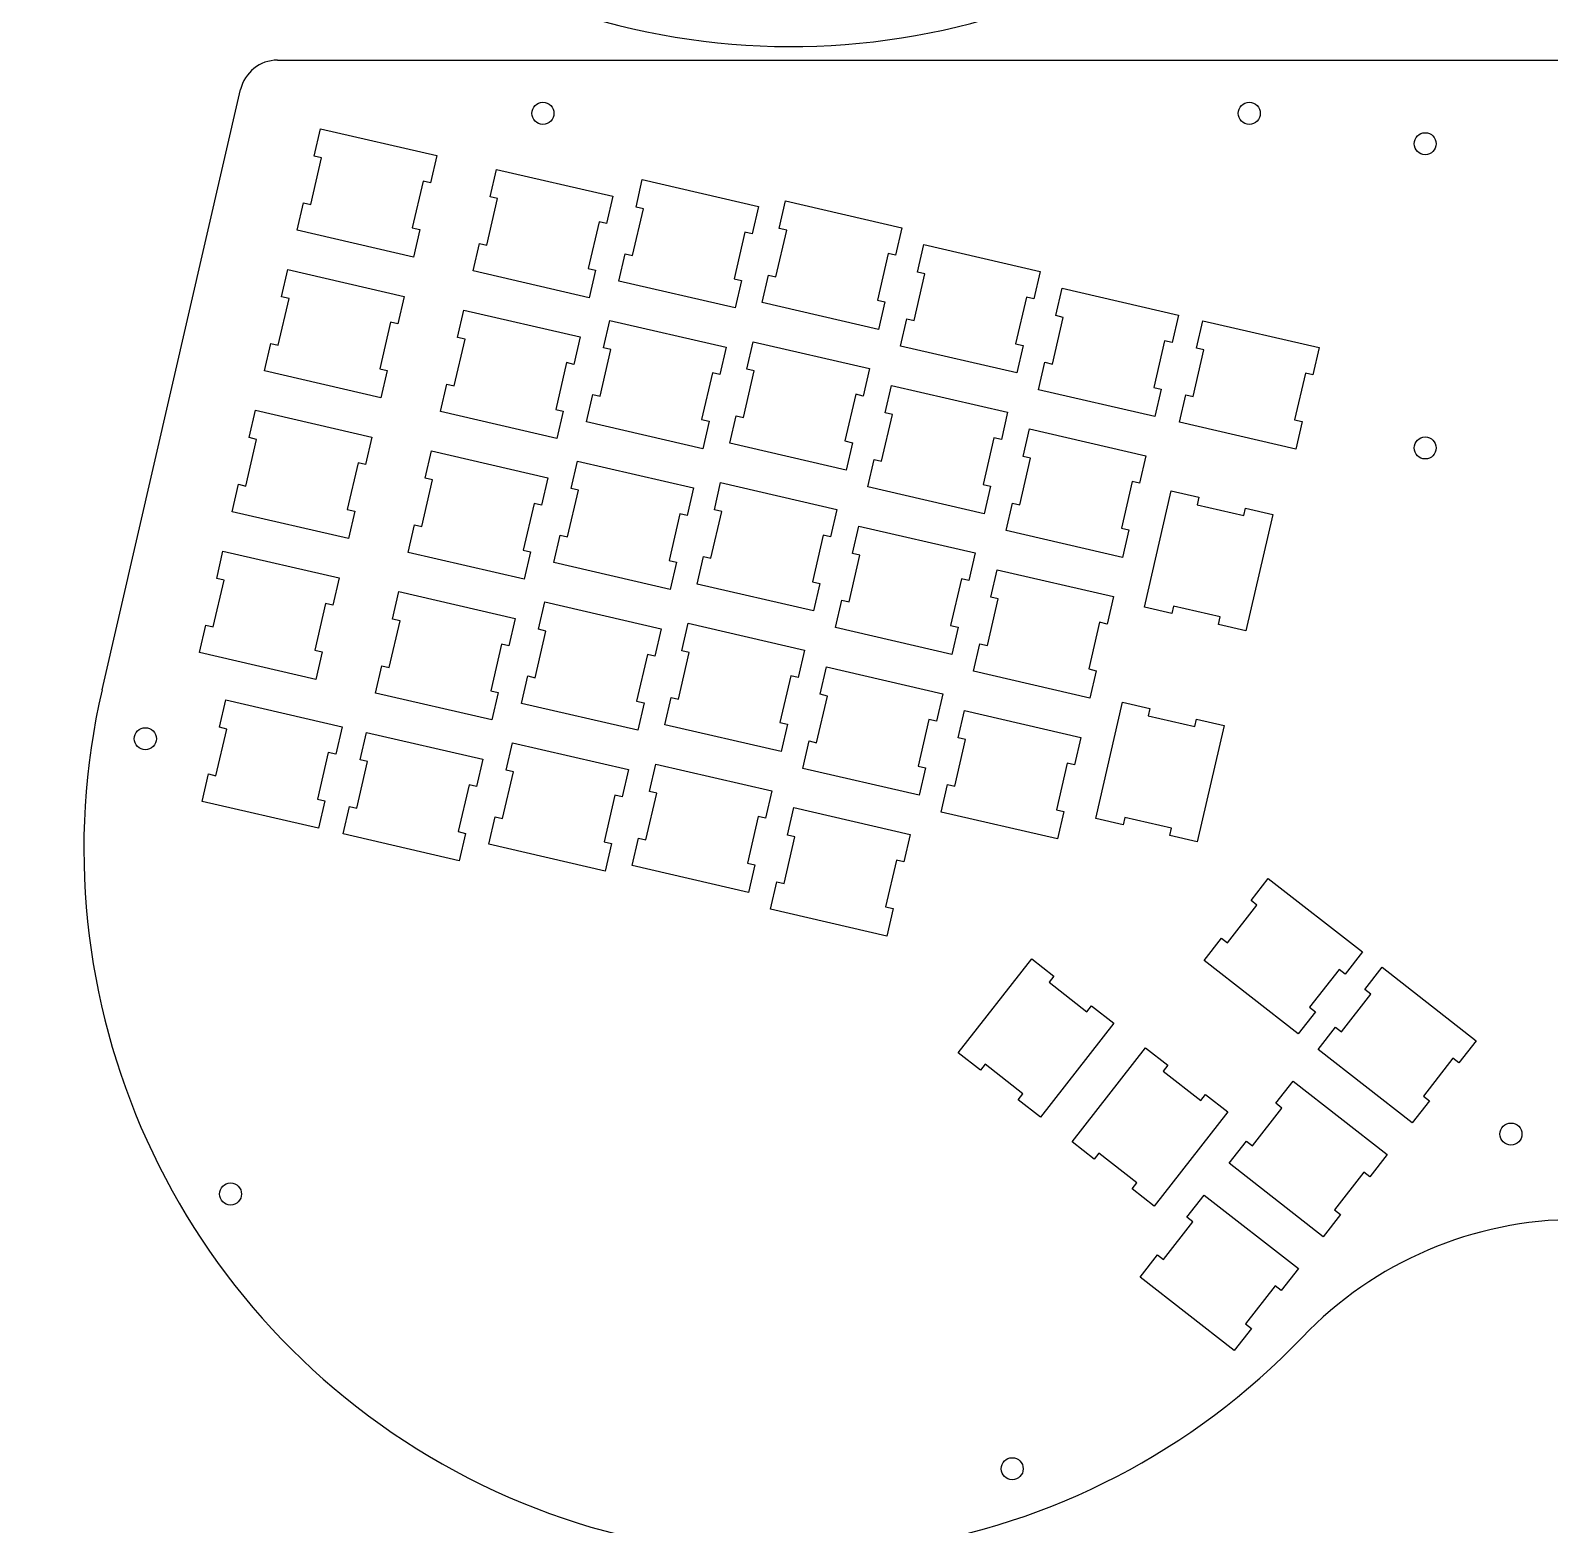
# Model space of a CAD drawing. Extents: x -4 to 403, y -6 to 597.
# Drawn here: x -3.9 to 195.9, y 205.8 to 402.3 of the extents above; entities that cross this region are included whole.
import ezdxf

# ---------------------------------------------------------------- set-up
doc = ezdxf.new("R2010")
doc.units = 0
doc.layers.get('0').update_dxf_attribs({"linetype": 'CONTINUOUS'})

msp = doc.modelspace()

# ---------------------------------------------------------------- linework, layer by layer
at = {"color": 1}
for p, q in [((28.62647, 398.369659), (370.485919, 398.369659)), ((5.533583, 315.570438), (23.754619, 394.494414)), ((64.965496, 391.369659), (64.965496, 391.369659)), ((157.868073, 391.369659), (157.868073, 391.369659)), ((33.433998, 385.742722), (34.266317, 389.347891)), ((34.266317, 389.347891), (49.563927, 385.81616)), ((34.408368, 385.517771), (33.433998, 385.742722)), ((49.563927, 385.81616), (48.731608, 382.210991)), ((181.006195, 387.369658), (181.006195, 387.369658)), ((32.991178, 379.37924), (34.408368, 385.517771)), ((56.575286, 380.400135), (57.407605, 384.005304)), ((57.407605, 384.005304), (72.705215, 380.473572)), ((47.757239, 382.435942), (46.340046, 376.29741)), ((48.731608, 382.210991), (47.757239, 382.435942)), ((75.763172, 379.049175), (76.59549, 382.654344)), ((76.59549, 382.654344), (91.8931, 379.122613)), ((56.132466, 374.036652), (57.549659, 380.175184)), ((57.549659, 380.175184), (56.575286, 380.400135)), ((72.705215, 380.473572), (71.872896, 376.868403)), ((94.613629, 376.23666), (95.445948, 379.841829)), ((95.445948, 379.841829), (110.743558, 376.310097)), ((31.184487, 375.999022), (32.016805, 379.604191)), ((32.016805, 379.604191), (32.991178, 379.37924)), ((75.320351, 372.685692), (76.737541, 378.824224)), ((76.737541, 378.824224), (75.763172, 379.049175)), ((91.8931, 379.122613), (91.060782, 375.517443)), ((46.482097, 372.46729), (31.184487, 375.999022)), ((46.340046, 376.29741), (47.314415, 376.072459)), ((47.314415, 376.072459), (46.482097, 372.46729)), ((70.898527, 377.093354), (69.481337, 370.954823)), ((71.872896, 376.868403), (70.898527, 377.093354)), ((90.086412, 375.742394), (88.669219, 369.603864)), ((91.060782, 375.517443), (90.086412, 375.742394)), ((94.170808, 369.873178), (95.587999, 376.011709)), ((95.587999, 376.011709), (94.613629, 376.23666)), ((110.743558, 376.310097), (109.911239, 372.704928)), ((54.325778, 370.656434), (55.158096, 374.261603)), ((55.158096, 374.261603), (56.132466, 374.036652)), ((112.789234, 370.501035), (113.621553, 374.106204)), ((113.621553, 374.106204), (128.919163, 370.574472)), ((73.51366, 369.305473), (74.345979, 372.910643)), ((74.345979, 372.910643), (75.320351, 372.685692)), ((108.93687, 372.929879), (107.519677, 366.791347)), ((109.911239, 372.704928), (108.93687, 372.929879)), ((29.159929, 367.229692), (29.992247, 370.83486)), ((29.992247, 370.83486), (45.289858, 367.303129)), ((69.623388, 367.124702), (54.325778, 370.656434)), ((69.481337, 370.954823), (70.455706, 370.729872)), ((70.455706, 370.729872), (69.623388, 367.124702)), ((92.364118, 366.492959), (93.196439, 370.098128)), ((93.196439, 370.098128), (94.170808, 369.873178)), ((112.346413, 364.137552), (113.763604, 370.276084)), ((113.763604, 370.276084), (112.789234, 370.501035)), ((128.919163, 370.574472), (128.086844, 366.969302)), ((88.81127, 365.773741), (73.51366, 369.305473)), ((88.669219, 369.603864), (89.643589, 369.378913)), ((89.643589, 369.378913), (88.81127, 365.773741)), ((130.964839, 364.765409), (131.797158, 368.370578)), ((131.797158, 368.370578), (147.094768, 364.838846)), ((28.717105, 360.866207), (30.134298, 367.004741)), ((30.134298, 367.004741), (29.159929, 367.229692)), ((45.289858, 367.303129), (44.457539, 363.69796)), ((107.661728, 362.961228), (92.364118, 366.492959)), ((107.519677, 366.791347), (108.494049, 366.566396)), ((108.494049, 366.566396), (107.661728, 362.961228)), ((127.112475, 367.194253), (125.695282, 361.055722)), ((128.086844, 366.969302), (127.112475, 367.194253)), ((43.483167, 363.922911), (42.065977, 357.78438)), ((44.457539, 363.69796), (43.483167, 363.922911)), ((52.301217, 361.887104), (53.133536, 365.492273)), ((53.133536, 365.492273), (68.431146, 361.960541)), ((71.489102, 360.536143), (72.321421, 364.141312)), ((72.321421, 364.141312), (87.619031, 360.60958)), ((110.539723, 360.757335), (111.372041, 364.362503)), ((111.372041, 364.362503), (112.346413, 364.137552)), ((130.522018, 358.401928), (131.939209, 364.540459)), ((131.939209, 364.540459), (130.964839, 364.765409)), ((147.094768, 364.838846), (146.262449, 361.233678)), ((149.477869, 360.49134), (150.310188, 364.096509)), ((150.310188, 364.096509), (165.607798, 360.564777)), ((51.858396, 355.523622), (53.275586, 361.662153)), ((53.275586, 361.662153), (52.301217, 361.887104)), ((68.431146, 361.960541), (67.598827, 358.355372)), ((26.910418, 357.48599), (27.742736, 361.091158)), ((27.742736, 361.091158), (28.717105, 360.866207)), ((71.046279, 354.172661), (72.463472, 360.311192)), ((72.463472, 360.311192), (71.489102, 360.536143)), ((87.619031, 360.60958), (86.786712, 357.004411)), ((90.33956, 357.723629), (91.171878, 361.328798)), ((91.171878, 361.328798), (106.469488, 357.797066)), ((125.837333, 357.225603), (110.539723, 360.757335)), ((125.695282, 361.055722), (126.669651, 360.830772)), ((126.669651, 360.830772), (125.837333, 357.225603)), ((145.28808, 361.458629), (143.870887, 355.320098)), ((146.262449, 361.233678), (145.28808, 361.458629)), ((149.035048, 354.127858), (150.452241, 360.266389)), ((150.452241, 360.266389), (149.477869, 360.49134)), ((165.607798, 360.564777), (164.775479, 356.959608)), ((42.065977, 357.78438), (43.040346, 357.559429)), ((66.624458, 358.580323), (65.207265, 352.441792)), ((67.598827, 358.355372), (66.624458, 358.580323)), ((91.313929, 357.498678), (90.33956, 357.723629)), ((106.469488, 357.797066), (105.63717, 354.191897)), ((128.715328, 355.02171), (129.547646, 358.626878)), ((129.547646, 358.626878), (130.522018, 358.401928)), ((42.208028, 353.954258), (26.910418, 357.48599)), ((43.040346, 357.559429), (42.208028, 353.954258)), ((50.051706, 352.143401), (50.884027, 355.748573)), ((50.884027, 355.748573), (51.858396, 355.523622)), ((85.81234, 357.229362), (84.39515, 351.090831)), ((86.786712, 357.004411), (85.81234, 357.229362)), ((89.896739, 351.360147), (91.313929, 357.498678)), ((163.80111, 357.184559), (162.38392, 351.046028)), ((164.775479, 356.959608), (163.80111, 357.184559)), ((69.239591, 350.792443), (70.071909, 354.397612)), ((70.071909, 354.397612), (71.046279, 354.172661)), ((104.662801, 354.416848), (103.245608, 348.278317)), ((105.63717, 354.191897), (104.662801, 354.416848)), ((108.515165, 351.988004), (109.347483, 355.593173)), ((109.347483, 355.593173), (124.645093, 352.061441)), ((144.012938, 351.489978), (128.715328, 355.02171)), ((143.870887, 355.320098), (144.845256, 355.095147)), ((144.845256, 355.095147), (144.012938, 351.489978)), ((147.22836, 350.747638), (148.060679, 354.352809)), ((148.060679, 354.352809), (149.035048, 354.127858)), ((24.885858, 348.716659), (25.718177, 352.321828)), ((25.718177, 352.321828), (41.015788, 348.790096)), ((65.349316, 348.611673), (50.051706, 352.143401)), ((65.207265, 352.441792), (66.181637, 352.216841)), ((66.181637, 352.216841), (65.349316, 348.611673)), ((108.072341, 345.62452), (109.489534, 351.763053)), ((109.489534, 351.763053), (108.515165, 351.988004)), ((124.645093, 352.061441), (123.812775, 348.456273)), ((84.537201, 347.260712), (69.239591, 350.792443)), ((84.39515, 351.090831), (85.369519, 350.86588)), ((85.369519, 350.86588), (84.537201, 347.260712)), ((88.090048, 347.979927), (88.922367, 351.585098)), ((88.922367, 351.585098), (89.896739, 351.360147)), ((126.69077, 346.252379), (127.523088, 349.857548)), ((127.523088, 349.857548), (142.820698, 346.325817)), ((162.525971, 347.215909), (147.22836, 350.747638)), ((162.38392, 351.046028), (163.358289, 350.821077)), ((163.358289, 350.821077), (162.525971, 347.215909)), ((24.443036, 342.353178), (25.860228, 348.491708)), ((25.860228, 348.491708), (24.885858, 348.716659)), ((41.015788, 348.790096), (40.183467, 345.184928)), ((103.387659, 344.448198), (88.090048, 347.979927)), ((103.245608, 348.278317), (104.219977, 348.053366)), ((104.219977, 348.053366), (103.387659, 344.448198)), ((122.838403, 348.681223), (121.421213, 342.542693)), ((123.812775, 348.456273), (122.838403, 348.681223)), ((48.027148, 343.374071), (48.859466, 346.979243)), ((48.859466, 346.979243), (64.157076, 343.447511)), ((106.265653, 342.244302), (107.097972, 345.849473)), ((107.097972, 345.849473), (108.072341, 345.62452)), ((126.247946, 339.888895), (127.665139, 346.027429)), ((127.665139, 346.027429), (126.69077, 346.252379)), ((142.820698, 346.325817), (141.98838, 342.720648)), ((181.006195, 347.369658), (181.006195, 347.369658)), ((39.209098, 345.409878), (37.791907, 339.271348)), ((40.183467, 345.184928), (39.209098, 345.409878)), ((67.21503, 342.023113), (68.047352, 345.628282)), ((68.047352, 345.628282), (83.344962, 342.09655)), ((22.636348, 338.97296), (23.468666, 342.578128)), ((23.468666, 342.578128), (24.443036, 342.353178)), ((47.584324, 337.010589), (49.001517, 343.14912)), ((49.001517, 343.14912), (48.027148, 343.374071)), ((64.157076, 343.447511), (63.324758, 339.84234)), ((66.772209, 335.659631), (68.189402, 341.798162)), ((68.189402, 341.798162), (67.21503, 342.023113)), ((83.344962, 342.09655), (82.51264, 338.491381)), ((86.065491, 339.210596), (86.897809, 342.815768)), ((86.897809, 342.815768), (102.195419, 339.284036)), ((121.563264, 338.71257), (106.265653, 342.244302)), ((121.421213, 342.542693), (122.395582, 342.317742)), ((122.395582, 342.317742), (121.563264, 338.71257)), ((141.014008, 342.945599), (139.596818, 336.807068)), ((141.98838, 342.720648), (141.014008, 342.945599)), ((142.635191, 326.407029), (146.166923, 341.704639)), ((146.166923, 341.704639), (149.772091, 340.872321)), ((62.350388, 340.06729), (60.933195, 333.92876)), ((63.324758, 339.84234), (62.350388, 340.06729)), ((124.441258, 336.508677), (125.273577, 340.113846)), ((125.273577, 340.113846), (126.247946, 339.888895)), ((149.772091, 340.872321), (149.547141, 339.897949)), ((149.547141, 339.897949), (155.685671, 338.480758)), ((37.933958, 335.441228), (22.636348, 338.97296)), ((37.791907, 339.271348), (38.766277, 339.046397)), ((38.766277, 339.046397), (37.933958, 335.441228)), ((81.538271, 338.716332), (80.121081, 332.577801)), ((82.51264, 338.491381), (81.538271, 338.716332)), ((85.622667, 332.847115), (87.03986, 338.985646)), ((87.03986, 338.985646), (86.065491, 339.210596)), ((102.195419, 339.284036), (101.363101, 335.678865)), ((155.685671, 338.480758), (155.910622, 339.455128)), ((155.910622, 339.455128), (159.515791, 338.622809)), ((159.515791, 338.622809), (155.984059, 323.325199)), ((45.777636, 333.630372), (46.609955, 337.23554)), ((46.609955, 337.23554), (47.584324, 337.010589)), ((64.965522, 332.279411), (65.79784, 335.884582)), ((65.79784, 335.884582), (66.772209, 335.659631)), ((100.388728, 335.903816), (98.971538, 329.765285)), ((101.363101, 335.678865), (100.388728, 335.903816)), ((104.241093, 333.474972), (105.073414, 337.08014)), ((105.073414, 337.08014), (120.371024, 333.548409)), ((139.738869, 332.976945), (124.441258, 336.508677)), ((139.596818, 336.807068), (140.571187, 336.582114)), ((140.571187, 336.582114), (139.738869, 332.976945)), ((20.611788, 330.203629), (21.444107, 333.808798)), ((21.444107, 333.808798), (36.741716, 330.277066)), ((60.933195, 333.92876), (61.907565, 333.703809)), ((61.907565, 333.703809), (61.075246, 330.09864)), ((61.075246, 330.09864), (45.777636, 333.630372)), ((80.263132, 328.747679), (64.965522, 332.279411)), ((80.121081, 332.577801), (81.09545, 332.35285)), ((81.09545, 332.35285), (80.263132, 328.747679)), ((83.815979, 329.466897), (84.648298, 333.072065)), ((84.648298, 333.072065), (85.622667, 332.847115)), ((103.798272, 327.11149), (105.215465, 333.250021)), ((105.215465, 333.250021), (104.241093, 333.474972)), ((120.371024, 333.548409), (119.538703, 329.94324)), ((20.168967, 323.840145), (21.586158, 329.978679)), ((21.586158, 329.978679), (20.611788, 330.203629)), ((36.741716, 330.277066), (35.909398, 326.671898)), ((98.971538, 329.765285), (99.945908, 329.540334)), ((118.564333, 330.168191), (117.147143, 324.02966)), ((119.538703, 329.94324), (118.564333, 330.168191)), ((122.416698, 327.739347), (123.249016, 331.344516)), ((123.249016, 331.344516), (138.546626, 327.812784)), ((43.753078, 324.861041), (44.585397, 328.46621)), ((44.585397, 328.46621), (59.883007, 324.934478)), ((99.113589, 325.935165), (83.815979, 329.466897)), ((99.945908, 329.540334), (99.113589, 325.935165)), ((123.39107, 327.514396), (122.416698, 327.739347)), ((138.546626, 327.812784), (137.714308, 324.207615)), ((34.935028, 326.896849), (33.517835, 320.758318)), ((35.909398, 326.671898), (34.935028, 326.896849)), ((62.940961, 323.51008), (63.773279, 327.115249)), ((63.773279, 327.115249), (79.070889, 323.58352)), ((101.991584, 323.731272), (102.823903, 327.336441)), ((102.823903, 327.336441), (103.798272, 327.11149)), ((121.973877, 321.375865), (123.39107, 327.514396)), ((146.24036, 325.574711), (142.635191, 326.407029)), ((146.465311, 326.54908), (146.24036, 325.574711)), ((152.603842, 325.131887), (146.465311, 326.54908)), ((18.362278, 320.459927), (19.194597, 324.065098)), ((19.194597, 324.065098), (20.168967, 323.840145)), ((43.310255, 318.49756), (44.727448, 324.63609)), ((44.727448, 324.63609), (43.753078, 324.861041)), ((59.883007, 324.934478), (59.050689, 321.32931)), ((81.791419, 320.697566), (82.623737, 324.302735)), ((82.623737, 324.302735), (97.921347, 320.771004)), ((117.289194, 320.19954), (101.991584, 323.731272)), ((117.147143, 324.02966), (118.121513, 323.804709)), ((118.121513, 323.804709), (117.289194, 320.19954)), ((136.739938, 324.432566), (135.322748, 318.294035)), ((137.714308, 324.207615), (136.739938, 324.432566)), ((152.378891, 324.157518), (152.603842, 325.131887)), ((155.984059, 323.325199), (152.378891, 324.157518)), ((62.49814, 317.146599), (63.91533, 323.285129)), ((63.91533, 323.285129), (62.940961, 323.51008)), ((79.070889, 323.58352), (78.238571, 319.978349)), ((33.659889, 316.928195), (18.362278, 320.459927)), ((33.517835, 320.758318), (34.492207, 320.533367)), ((34.492207, 320.533367), (33.659889, 316.928195)), ((58.076316, 321.554261), (56.659126, 315.41573)), ((59.050689, 321.32931), (58.076316, 321.554261)), ((77.264202, 320.203299), (75.847009, 314.064769)), ((78.238571, 319.978349), (77.264202, 320.203299)), ((81.348598, 314.334085), (82.765788, 320.472616)), ((82.765788, 320.472616), (81.791419, 320.697566)), ((97.921347, 320.771004), (97.089029, 317.165835)), ((120.167189, 317.995647), (120.999508, 321.600816)), ((120.999508, 321.600816), (121.973877, 321.375865)), ((41.503567, 315.117342), (42.335885, 318.72251)), ((42.335885, 318.72251), (43.310255, 318.49756)), ((99.967024, 314.961942), (100.799342, 318.56711)), ((100.799342, 318.56711), (116.096952, 315.035379)), ((135.464799, 314.463915), (120.167189, 317.995647)), ((135.322748, 318.294035), (136.297118, 318.069084)), ((136.297118, 318.069084), (135.464799, 314.463915)), ((60.691452, 313.766381), (61.523771, 317.371549)), ((61.523771, 317.371549), (62.49814, 317.146599)), ((96.114659, 317.390786), (94.697469, 311.252255)), ((97.089029, 317.165835), (96.114659, 317.390786)), ((20.965976, 310.622081), (21.798295, 314.22725)), ((21.798295, 314.22725), (37.095905, 310.695518)), ((56.801177, 311.58561), (41.503567, 315.117342)), ((56.659126, 315.41573), (57.633496, 315.190779)), ((57.633496, 315.190779), (56.801177, 311.58561)), ((75.989062, 310.234649), (60.691452, 313.766381)), ((75.847009, 314.064769), (76.821381, 313.839818)), ((76.821381, 313.839818), (75.989062, 310.234649)), ((79.54191, 310.953867), (80.374228, 314.559036)), ((80.374228, 314.559036), (81.348598, 314.334085)), ((99.524203, 308.59846), (100.941393, 314.736991)), ((100.941393, 314.736991), (99.967024, 314.961942)), ((116.096952, 315.035379), (115.264634, 311.43021)), ((136.224087, 298.637483), (139.755819, 313.935093)), ((139.755819, 313.935093), (143.360988, 313.102772)), ((118.142629, 309.226317), (118.974947, 312.831486)), ((118.974947, 312.831486), (134.272557, 309.299754)), ((143.360988, 313.102772), (143.136037, 312.128402)), ((143.136037, 312.128402), (149.274568, 310.711212)), ((20.523154, 304.258596), (21.940346, 310.39713)), ((21.940346, 310.39713), (20.965976, 310.622081)), ((37.095905, 310.695518), (36.263587, 307.090349)), ((39.479006, 306.348009), (40.311325, 309.95318)), ((40.311325, 309.95318), (55.608935, 306.421449)), ((94.83952, 307.422135), (79.54191, 310.953867)), ((94.697469, 311.252255), (95.671838, 311.027304)), ((95.671838, 311.027304), (94.83952, 307.422135)), ((114.290264, 311.655161), (112.873071, 305.51663)), ((115.264634, 311.43021), (114.290264, 311.655161)), ((149.274568, 310.711212), (149.499518, 311.685582)), ((149.499518, 311.685582), (153.104687, 310.853263)), ((153.104687, 310.853263), (149.572955, 295.555653)), ((12.679419, 309.123935), (12.679419, 309.123935)), ((58.666892, 304.99705), (59.49921, 308.602219)), ((59.49921, 308.602219), (74.79682, 305.070487)), ((97.717512, 305.218239), (98.549833, 308.823411)), ((98.549833, 308.823411), (99.524203, 308.59846)), ((117.699808, 302.862832), (119.116998, 309.001366)), ((119.116998, 309.001366), (118.142629, 309.226317)), ((134.272557, 309.299754), (133.440239, 305.694585)), ((35.289217, 307.3153), (33.872024, 301.176769)), ((36.263587, 307.090349), (35.289217, 307.3153)), ((39.036186, 299.984527), (40.453376, 306.123058)), ((40.453376, 306.123058), (39.479006, 306.348009)), ((55.608935, 306.421449), (54.776616, 302.816277)), ((77.517349, 302.184534), (78.349668, 305.789705)), ((78.349668, 305.789705), (93.647278, 302.257974)), ((132.465869, 305.919536), (131.048676, 299.781005)), ((133.440239, 305.694585), (132.465869, 305.919536)), ((18.716465, 300.878378), (19.548784, 304.483547)), ((19.548784, 304.483547), (20.523154, 304.258596)), ((58.224071, 298.633569), (59.641261, 304.7721)), ((59.641261, 304.7721), (58.666892, 304.99705)), ((74.79682, 305.070487), (73.964502, 301.465319)), ((113.015122, 301.686508), (97.717512, 305.218239)), ((112.873071, 305.51663), (113.847443, 305.291679)), ((113.847443, 305.291679), (113.015122, 301.686508)), ((53.802247, 303.041231), (52.385054, 296.902697)), ((54.776616, 302.816277), (53.802247, 303.041231)), ((77.074529, 295.821052), (78.491719, 301.959583)), ((78.491719, 301.959583), (77.517349, 302.184534)), ((93.647278, 302.257974), (92.814959, 298.652802)), ((115.893117, 299.482614), (116.725436, 303.087783)), ((116.725436, 303.087783), (117.699808, 302.862832)), ((34.014075, 297.346647), (18.716465, 300.878378)), ((33.872024, 301.176769), (34.846394, 300.951818)), ((34.846394, 300.951818), (34.014075, 297.346647)), ((37.229498, 296.604309), (38.061816, 300.209478)), ((38.061816, 300.209478), (39.036186, 299.984527)), ((72.990132, 301.69027), (71.572939, 295.551739)), ((73.964502, 301.465319), (72.990132, 301.69027)), ((95.692954, 296.448909), (96.525273, 300.054078)), ((96.525273, 300.054078), (111.822883, 296.522349)), ((131.048676, 299.781005), (132.023046, 299.556054)), ((56.41738, 295.253348), (57.249699, 298.858519)), ((57.249699, 298.858519), (58.224071, 298.633569)), ((91.84059, 298.877756), (90.423397, 292.739222)), ((92.814959, 298.652802), (91.84059, 298.877756)), ((131.190727, 295.950883), (115.893117, 299.482614)), ((132.023046, 299.556054), (131.190727, 295.950883)), ((139.829256, 297.805162), (136.224087, 298.637483)), ((140.054207, 298.779534), (139.829256, 297.805162)), ((146.192738, 297.362341), (140.054207, 298.779534)), ((52.527108, 293.072577), (37.229498, 296.604309)), ((52.385054, 296.902697), (53.359426, 296.677746)), ((53.359426, 296.677746), (52.527108, 293.072577)), ((75.267838, 292.440834), (76.100156, 296.046003)), ((76.100156, 296.046003), (77.074529, 295.821052)), ((95.250134, 290.085427), (96.667324, 296.223958)), ((96.667324, 296.223958), (95.692954, 296.448909)), ((111.822883, 296.522349), (110.990564, 292.917177)), ((145.967787, 296.387972), (146.192738, 297.362341)), ((149.572955, 295.555653), (145.967787, 296.387972)), ((71.71499, 291.721619), (56.41738, 295.253348)), ((71.572939, 295.551739), (72.547309, 295.326788)), ((72.547309, 295.326788), (71.71499, 291.721619)), ((90.565448, 288.909102), (75.267838, 292.440834)), ((90.423397, 292.739222), (91.397766, 292.514271)), ((91.397766, 292.514271), (90.565448, 288.909102)), ((110.016195, 293.142128), (108.599002, 287.003597)), ((110.990564, 292.917177), (110.016195, 293.142128)), ((93.443443, 286.705209), (94.275761, 290.310378)), ((94.275761, 290.310378), (95.250134, 290.085427)), ((156.649528, 287.838425), (158.927476, 290.754065)), ((158.927476, 290.754065), (171.299246, 281.08818)), ((157.437541, 287.222765), (156.649528, 287.838425)), ((108.741053, 283.173478), (93.443443, 286.705209)), ((108.599002, 287.003597), (109.573371, 286.778646)), ((109.573371, 286.778646), (108.741053, 283.173478)), ((153.558873, 282.258296), (157.437541, 287.222765)), ((150.492915, 279.958317), (152.770861, 282.873958)), ((152.770861, 282.873958), (153.558873, 282.258296)), ((118.146707, 267.793907), (127.812592, 280.165677)), ((127.812592, 280.165677), (130.728233, 277.887729)), ((162.864682, 270.292432), (150.492915, 279.958317)), ((171.299246, 281.08818), (169.021298, 278.172539)), ((130.728233, 277.887729), (130.11257, 277.099717)), ((168.233288, 278.788201), (164.354621, 273.823735)), ((169.021298, 278.172539), (168.233288, 278.788201)), ((171.621733, 276.140858), (173.899681, 279.056496)), ((173.899681, 279.056496), (186.271451, 269.390614)), ((130.11257, 277.099717), (135.07704, 273.221052)), ((172.409746, 275.525196), (171.621733, 276.140858)), ((135.07704, 273.221052), (135.692699, 274.009062)), ((135.692699, 274.009062), (138.60834, 271.731113)), ((164.354621, 273.823735), (165.142631, 273.208073)), ((168.531078, 270.560729), (172.409746, 275.525196)), ((165.142631, 273.208073), (162.864682, 270.292432)), ((138.60834, 271.731113), (128.942455, 259.359346)), ((165.46512, 268.260751), (167.743066, 271.176389)), ((167.743066, 271.176389), (168.531078, 270.560729)), ((121.062347, 265.515959), (118.146707, 267.793907)), ((133.118912, 256.096338), (142.784797, 268.468108)), ((142.784797, 268.468108), (145.700438, 266.19016)), ((177.836887, 258.594866), (165.46512, 268.260751)), ((186.271451, 269.390614), (183.993503, 266.474973)), ((121.678009, 266.303972), (121.062347, 265.515959)), ((126.642476, 262.425304), (121.678009, 266.303972)), ((145.700438, 266.19016), (145.084775, 265.40215)), ((183.205491, 267.090635), (179.326823, 262.126166)), ((183.993503, 266.474973), (183.205491, 267.090635)), ((145.084775, 265.40215), (150.049242, 261.523483)), ((159.924167, 261.168653), (162.202112, 264.084294)), ((162.202112, 264.084294), (174.573882, 254.418409)), ((126.026814, 261.637292), (126.642476, 262.425304)), ((150.049242, 261.523483), (150.664904, 262.311492)), ((150.664904, 262.311492), (153.580545, 260.033547)), ((179.326823, 262.126166), (180.114836, 261.510503)), ((128.942455, 259.359346), (126.026814, 261.637292)), ((153.580545, 260.033547), (143.91466, 247.661777)), ((156.833509, 255.588524), (160.712176, 260.552991)), ((160.712176, 260.552991), (159.924167, 261.168653)), ((180.114836, 261.510503), (177.836887, 258.594866)), ((136.034552, 253.818393), (133.118912, 256.096338)), ((153.767551, 253.288546), (156.045499, 256.204187)), ((156.045499, 256.204187), (156.833509, 255.588524)), ((192.290484, 257.128114), (192.290484, 257.128114)), ((136.650214, 254.606402), (136.034552, 253.818393)), ((141.614681, 250.727735), (136.650214, 254.606402)), ((174.573882, 254.418409), (172.295934, 251.502768)), ((166.139321, 243.622661), (153.767551, 253.288546)), ((171.507924, 252.11843), (167.629257, 247.153961)), ((172.295934, 251.502768), (171.507924, 252.11843)), ((140.999019, 249.939725), (141.614681, 250.727735)), ((143.91466, 247.661777), (140.999019, 249.939725)), ((23.883712, 249.24175), (23.883712, 249.24175)), ((148.226597, 246.196448), (150.504546, 249.112089)), ((150.504546, 249.112089), (162.876313, 239.446204)), ((149.014607, 245.580786), (148.226597, 246.196448)), ((168.417266, 246.538301), (166.139321, 243.622661)), ((167.629257, 247.153961), (168.417266, 246.538301)), ((145.135942, 240.616319), (149.014607, 245.580786)), ((142.069982, 238.316341), (144.34793, 241.231982)), ((144.34793, 241.231982), (145.135942, 240.616319)), ((154.441752, 228.650456), (142.069982, 238.316341)), ((162.876313, 239.446204), (160.598367, 236.530563)), ((159.810355, 237.146225), (155.931687, 232.181758)), ((160.598367, 236.530563), (159.810355, 237.146225)), ((155.931687, 232.181758), (156.7197, 231.566096)), ((156.7197, 231.566096), (154.441752, 228.650456)), ((126.689494, 213.10368), (126.689494, 213.10368))]:
    msp.add_line(p, q, dxfattribs=at)
for points in [[(52.003148, 411.296125), (88.870384, 391.412246), (134.48078, 398.628496), (163.409162, 428.922232)], [(28.62647, 398.369659), (26.298365, 398.369659), (24.278328, 396.762849), (23.754619, 394.494414)], [(62.065496, 391.369659), (62.065496, 392.170472), (62.714684, 392.819659), (63.515495, 392.819659)], [(63.515495, 392.819659), (64.316309, 392.819659), (64.965496, 392.170472), (64.965496, 391.369659)], [(154.968074, 391.369659), (154.968074, 392.170472), (155.617261, 392.819659), (156.418072, 392.819659)], [(156.418072, 392.819659), (157.218886, 392.819659), (157.868073, 392.170472), (157.868073, 391.369659)], [(63.515495, 389.919659), (62.714684, 389.919659), (62.065496, 390.568846), (62.065496, 391.369659)], [(64.965496, 391.369659), (64.965496, 390.568846), (64.316309, 389.919659), (63.515495, 389.919659)], [(156.418072, 389.919659), (155.617261, 389.919659), (154.968074, 390.568846), (154.968074, 391.369659)], [(157.868073, 391.369659), (157.868073, 390.568846), (157.218886, 389.919659), (156.418072, 389.919659)], [(178.106195, 387.369658), (178.106195, 388.170471), (178.755382, 388.819658), (179.556196, 388.819658)], [(179.556196, 388.819658), (180.357008, 388.819658), (181.006195, 388.170471), (181.006195, 387.369658)], [(179.556196, 385.919658), (178.755382, 385.919658), (178.106195, 386.568846), (178.106195, 387.369658)], [(181.006195, 387.369658), (181.006195, 386.568846), (180.357008, 385.919658), (179.556196, 385.919658)], [(178.106195, 347.369658), (178.106195, 348.170469), (178.755382, 348.819656), (179.556196, 348.819656)], [(179.556196, 348.819656), (180.357008, 348.819656), (181.006195, 348.170469), (181.006195, 347.369658)], [(179.556196, 345.919656), (178.755382, 345.919656), (178.106195, 346.568844), (178.106195, 347.369658)], [(181.006195, 347.369658), (181.006195, 346.568844), (180.357008, 345.919656), (179.556196, 345.919656)], [(5.533583, 315.570438), (-3.88905, 274.756522), (15.135912, 232.680005), (52.003148, 212.796126)], [(9.779419, 309.123935), (9.779419, 309.924746), (10.428606, 310.573934), (11.229418, 310.573934)], [(11.229418, 310.573934), (12.030231, 310.573934), (12.679419, 309.924746), (12.679419, 309.123935)], [(11.229418, 307.673934), (10.428606, 307.673934), (9.779419, 308.323121), (9.779419, 309.123935)], [(12.679419, 309.123935), (12.679419, 308.323121), (12.030231, 307.673934), (11.229418, 307.673934)], [(189.390484, 257.128114), (189.390484, 257.928928), (190.039671, 258.578116), (190.840485, 258.578116)], [(190.840485, 258.578116), (191.641299, 258.578116), (192.290484, 257.928928), (192.290484, 257.128114)], [(190.840485, 255.678116), (190.039671, 255.678116), (189.390484, 256.327303), (189.390484, 257.128114)], [(192.290484, 257.128114), (192.290484, 256.327303), (191.641299, 255.678116), (190.840485, 255.678116)], [(20.983712, 249.24175), (20.983712, 250.042561), (21.632899, 250.691749), (22.433712, 250.691749)], [(22.433712, 250.691749), (23.234525, 250.691749), (23.883712, 250.042561), (23.883712, 249.24175)], [(22.433712, 247.791749), (21.632899, 247.791749), (20.983712, 248.440936), (20.983712, 249.24175)], [(23.883712, 249.24175), (23.883712, 248.440936), (23.234525, 247.791749), (22.433712, 247.791749)], [(199.556187, 245.885269), (185.90074, 245.885269), (172.839902, 240.298081), (163.409162, 230.422233)], [(52.003148, 212.796126), (88.870384, 192.912247), (134.48078, 200.128497), (163.409162, 230.422233)], [(123.789494, 213.10368), (123.789494, 213.904491), (124.438682, 214.553679), (125.239493, 214.553679)], [(125.239493, 214.553679), (126.040307, 214.553679), (126.689494, 213.904491), (126.689494, 213.10368)], [(125.239493, 211.653679), (124.438682, 211.653679), (123.789494, 212.302866), (123.789494, 213.10368)], [(126.689494, 213.10368), (126.689494, 212.302866), (126.040307, 211.653679), (125.239493, 211.653679)]]:
    msp.add_open_spline(points, degree=3, dxfattribs=at)

doc.saveas('drawing.dxf')
